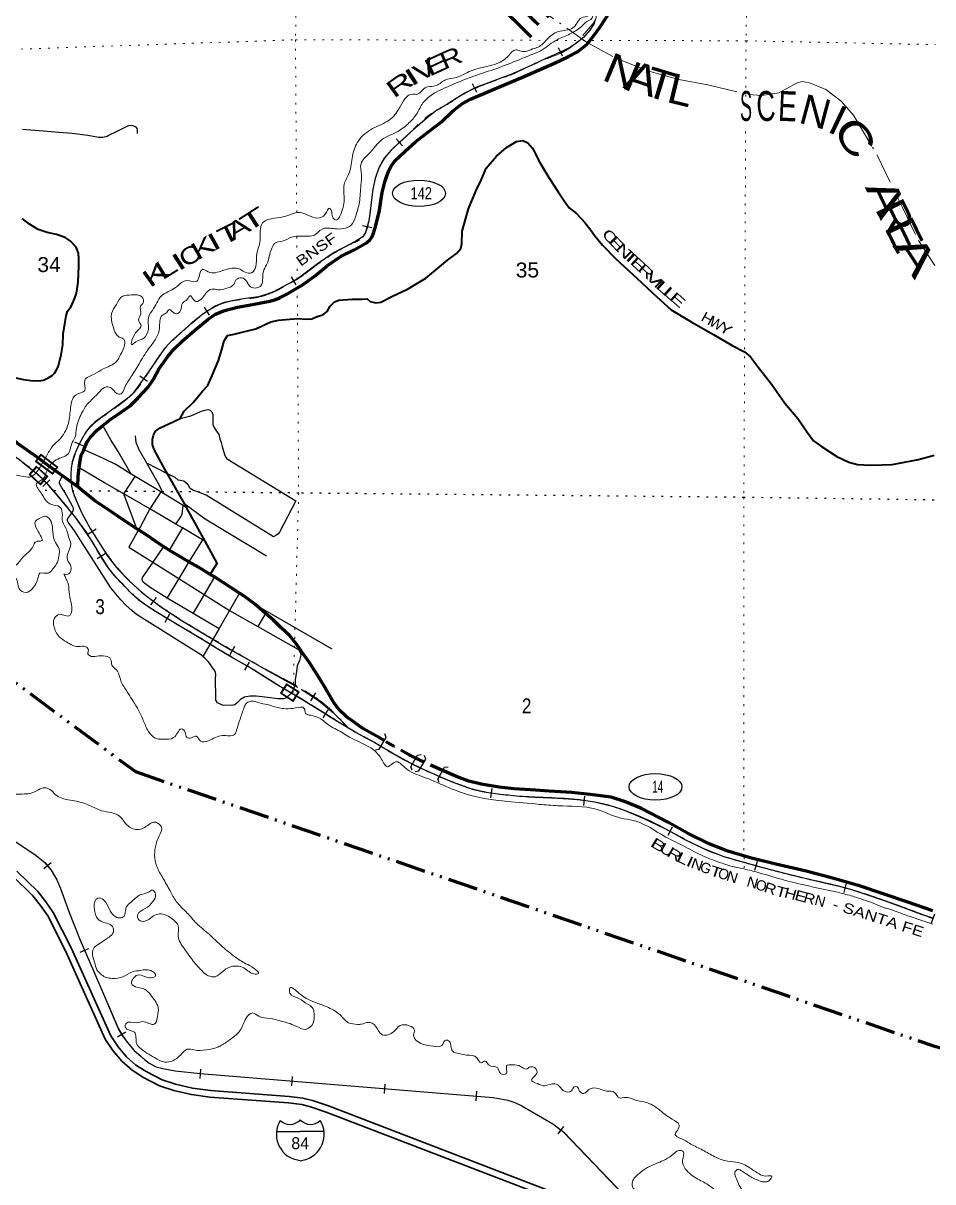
# Model space of a CAD drawing. Header units: feet. Extents: x -256679 to 5, y -731788 to -547785.
# Drawn here: x -74608 to -63989, y -668133 to -654606 of the extents above; entities that cross this region are included whole.
import ezdxf
from ezdxf.enums import TextEntityAlignment as Align

# ---------------------------------------------------------------- set-up
doc = ezdxf.new("R2010")
doc.units = ezdxf.units.FT
doc.header["$LTSCALE"] = 70
for name, pattern in [('DASH_DOUBLE_DOT', [9.2, 5, -1.2, 0.3, -1.2, 0.3, -1.2]), ('DOT_DASHED', [7.7, 5, -1.2, 0.3, -1.2]), ('DOTTED', [1.5, 0.3, -1.2]), ('LONG_DASHED', [7.5, 6, -1.5]), ('SHORT_DASHED', [2.7, 1.5, -1.2])]:
    doc.linetypes.add(name, pattern=pattern)
for name, color, linetype, lineweight in [('10', 7, 'DASH_DOUBLE_DOT', 70), ('15', 7, 'Continuous', 25), ('17', 7, 'Continuous', 25), ('18', 7, 'Continuous', 35), ('23', 7, 'Continuous', 70), ('26', 7, 'Continuous', 40), ('29', 7, 'Continuous', 25), ('34', 7, 'Continuous', 25), ('39', 7, 'Continuous', 13), ('44', 7, 'DOT_DASHED', 13), ('59', 7, 'Continuous', 13), ('6', 7, 'DOTTED', 25), ('63', 7, 'Continuous', 25), ('7', 7, 'DOTTED', 13)]:
    doc.layers.add(name, color=color, linetype=linetype, lineweight=lineweight)
doc.layers.add('27', color=7, linetype='Continuous')
doc.layers.add('41', color=7, linetype='Continuous')

msp = doc.modelspace()

# ---------------------------------------------------------------- linework, layer by layer
at = {"layer": '10'}
for points in [[(-95952.58, -657876.49), (-95093.82, -657358), (-86183.79, -656739.69), (-79694.56, -658590.82), (-73298.37, -663344.5), (-63991.75, -666542.64)], [(-63991.75, -666542.64), (-55008.28, -669122.88), (-51092.8, -676963.06), (-49808.04, -684347.55), (-49889.21, -686103.73)]]:
    msp.add_lwpolyline(points, dxfattribs=at)
at = {"layer": '15'}
for p, q in [((-71376.45, -667412.55), (-71373.55, -667409.64)), ((-71370.38, -667412.02), (-71373.81, -667409.64)), ((-71649.16, -667544.02), (-71372.75, -667544.02)), ((-71372.75, -667889.6), (-71436.64, -667871.64)), ((-71373.28, -667889.86), (-71309.65, -667871.12))]:
    msp.add_line(p, q, dxfattribs=at)
msp.add_lwpolyline([(-71097.39, -667544.02), (-71373.28, -667544.02), (-71372.75, -667544.02)], dxfattribs=at)
for centre, radius, start, end in [((-71346.53, -667579.12), 306.13, 148.44436, 254.43378), ((-71495.13, -667296.52), 165.66, 227.34248, 315.8117), ((-71251.44, -667296.52), 165.66, 224.18831, 312.69403), ((-71400.04, -667579.12), 306.13, 283.08087, 31.62484)]:
    msp.add_arc(centre, radius, start, end, dxfattribs=at)
at = {"layer": '17'}
for centre in [(-69987.08, -656592.39), (-67226.54, -663522.35)]:
    msp.add_ellipse(centre, major_axis=(309.24, -1), ratio=0.500121, dxfattribs=at)
at = {"layer": '18'}
for points in [[(-74732.9, -664562.41), (-74494.12, -664792.95), (-74404.64, -664906.9), (-74321.4, -665028.44), (-74115.39, -665434.64), (-73651.15, -666466.38), (-73560.72, -666601.82), (-73455.99, -666724.83), (-73336.44, -666830.64), (-73211.09, -666911.38), (-73015.95, -667011.5), (-72849.03, -667065.66), (-72643.01, -667115.12), (-72429.61, -667143.02), (-71512.01, -667210.87), (-71356.74, -667232.17), (-71252.51, -667256.24), (-71071.08, -667318.38), (-67427.49, -668716.82)], [(-74682.33, -664506.99), (-74438.32, -664742.57), (-74344.14, -664862.5), (-74256.74, -664990.13), (-74047.71, -665402.27), (-73585.31, -666429.92), (-73500.78, -666556.53), (-73402.32, -666672.18), (-73291.02, -666770.69), (-73173.58, -666846.33), (-72987.07, -666942.02), (-72828.67, -666993.42), (-72629.36, -667041.27), (-72421.98, -667068.38), (-71504.14, -667136.25), (-71343.18, -667158.33), (-71231.87, -667184.03), (-71045.48, -667247.87), (-67400.88, -668646.7)]]:
    msp.add_lwpolyline(points, dxfattribs=at)
at = {"layer": '23'}
for p, q in [((-73260.51, -660521.68), (-73280.4, -660508.95)), ((-72901.71, -660757.91), (-72970.72, -660715.42)), ((-72376.18, -661071.28), (-72426.5, -661040.66)), ((-72080.8, -661262.43), (-72376.18, -661071.28)), ((-71780.35, -661496.83), (-71886.32, -661401.04))]:
    msp.add_line(p, q, dxfattribs=at)
for points in [[(-73676.87, -659303.12), (-73582.99, -659229.19), (-73462.29, -659147.54), (-73359.66, -659071.8), (-73266.97, -658981.92), (-73152.04, -658858.01), (-73087.36, -658761.92), (-73018.51, -658637.71), (-72919.52, -658497.61), (-72848.89, -658411.61), (-72750.16, -658317.76), (-72609.17, -658192), (-72454.15, -658066.33), (-72361.03, -658002.83), (-72270.08, -657964.91), (-72106.67, -657921.8), (-71930.16, -657888.75), (-71727.56, -657849.84), (-71661.85, -657830.3), (-71616.38, -657813.24), (-71538.77, -657774.66), (-71339.71, -657655.31), (-71194.84, -657551.69), (-71055.91, -657435.97), (-70894.98, -657326.43), (-70742.27, -657253.02), (-70599.52, -657169.5), (-70560.04, -657134.03), (-70535, -657099.55), (-70512.67, -657046.82), (-70498.32, -656995.24), (-70453.18, -656812.57), (-70415.77, -656581.6), (-70387, -656459.15), (-70366.78, -656400.31), (-70338.14, -656326.77), (-70311.83, -656275.18), (-70270.14, -656214.51), (-70150.49, -656100.79), (-70027.63, -655993.01), (-69872.63, -655869.35), (-69725.4, -655756.64), (-69602.24, -655639.1), (-69579.5, -655620.14), (-69480.97, -655542.4), (-69387.54, -655492.49), (-69120.4, -655379.6), (-68780.85, -655238.11), (-68594.12, -655155.8), (-68407.31, -655074.57), (-68242.53, -654993.19), (-68136.04, -654941.6), (-68029.33, -654853.83), (-67944.56, -654747.82), (-67873.84, -654647.75), (-67762.94, -654480.61)], [(-73901.55, -659585.41), (-73885.41, -659548.93), (-73859.79, -659494.92), (-73820.65, -659438.77), (-73740, -659352.84), (-73676.87, -659303.12)], [(-74147.67, -659891.27), (-74299.53, -659783.51), (-74445.15, -659672), (-74677.77, -659507.69), (-74704.65, -659487.14)], [(-73952.57, -659798.78), (-73937.48, -659687.82), (-73926.11, -659640.9), (-73901.55, -659585.41)], [(-73971.15, -660020.74), (-73965.56, -659894.22), (-73952.57, -659798.78)], [(-73971.15, -660020.74), (-74107.97, -659919.44), (-74147.67, -659891.27)], [(-73575.57, -660311.45), (-73601.7, -660293.63), (-73774.86, -660178.93), (-73924.44, -660059.35), (-73971.15, -660020.74)], [(-73280.4, -660508.95), (-73439.55, -660404.25), (-73575.57, -660311.45)], [(-72970.72, -660715.42), (-73024.4, -660682.35), (-73152.11, -660591.06), (-73260.51, -660521.68)], [(-72672.65, -660895.52), (-72718.92, -660869.28), (-72901.71, -660757.91)], [(-72426.5, -661040.66), (-72561.15, -660958.75), (-72672.65, -660895.52)], [(-71886.32, -661401.04), (-71894.44, -661393.28), (-72027.73, -661296.76), (-72080.8, -661262.43)], [(-70393.81, -662982.49), (-70440.83, -662954.72), (-70641.12, -662841.03), (-70744.29, -662765.79), (-70838.6, -662699.53), (-70923.1, -662619.23), (-70986.32, -662534.68), (-71086.48, -662358.09), (-71173.91, -662218.19), (-71271.21, -662066.78), (-71350.7, -661953.68), (-71417.91, -661856.5), (-71493.95, -661759.08), (-71599.45, -661660.56), (-71691.1, -661571.51), (-71780.35, -661496.83)], [(-69928.87, -663233.79), (-69952.89, -663222.91), (-70023.77, -663187.07)], [(-63987.42, -664969.11), (-64282.59, -664870.06), (-64570.54, -664769.7), (-64832.5, -664679.55), (-65146.56, -664591.09), (-65466.66, -664506.6), (-65822.84, -664423.89), (-66106.97, -664355.72), (-66380.99, -664271.53), (-66598.89, -664185.69), (-66852.64, -664061.42), (-67084.33, -663935.28), (-67389.97, -663776.5), (-67588.87, -663693.41), (-67744.22, -663643.67), (-67990.11, -663609.8), (-68204.37, -663586.3), (-68468.77, -663570.53), (-68629.01, -663561.46), (-68877.37, -663543.78), (-69049.58, -663526.59), (-69261.03, -663492.36), (-69405.83, -663455.95), (-69542.74, -663405.31), (-69712.91, -663330.92)]]:
    msp.add_lwpolyline(points, dxfattribs=at)
at = {"layer": '23', "linetype": 'SHORT_DASHED'}
for points in [[(-70024.75, -663186.58), (-70109.32, -663143.82), (-70279.09, -663050.25), (-70393.81, -662982.49)], [(-69712.91, -663330.92), (-69756.1, -663312.04), (-69928.87, -663233.79)]]:
    msp.add_lwpolyline(points, dxfattribs=at)
at = {"layer": '26'}
for q in [(-72924.07, -659868.07), (-72695.9, -660266.23)]:
    msp.add_line((-72722.3, -660220.18), q, dxfattribs=at)
for points in [[(-72776.27, -659221.25), (-72728.86, -659134.15), (-72622.09, -659034.31), (-72513.11, -658900.31), (-72450.62, -658836.38), (-72401.85, -658720.08), (-72328.71, -658545.64), (-72289.88, -658415.2), (-72261.24, -658314.86), (-72220.79, -658250.79), (-72144.57, -658237.2), (-71988.06, -658198), (-71893.75, -658174.48), (-71716.94, -658091.17), (-71626.66, -658071.65), (-71406.15, -658054.97), (-71300, -658061.68), (-71237.86, -658058.06), (-71177.59, -658030.3), (-71109.36, -658012.64), (-71061.04, -657972.74), (-71022.61, -657910.67), (-70974.23, -657860.71), (-70922.02, -657840.94), (-70765.66, -657829.89), (-70653.45, -657828.6), (-70593.31, -657822.95), (-70557.43, -657855.35), (-70491.39, -657869.85), (-70431.23, -657862.19), (-70296.59, -657794.7), (-70121.78, -657709.37), (-69908.64, -657582.07), (-69771.74, -657470.36), (-69654.97, -657374.6), (-69550.31, -657294.86), (-69499.88, -657236.88), (-69487.53, -657180.66), (-69482.68, -657035.94), (-69409.02, -656773.03), (-69325.67, -656566.49), (-69262.81, -656438.22), (-69201.89, -656299.89), (-69082.86, -656159.92), (-68964.04, -656056.13), (-68849.43, -655988.51), (-68775.23, -655976.93), (-68717.26, -656001.43), (-68663.54, -656066.11), (-68576.35, -656233.54), (-68473.18, -656409.11), (-68363.95, -656576.69), (-68292.42, -656679.68), (-68232.79, -656762.49), (-68147.02, -656829.39), (-68051.45, -656934.55), (-67979.83, -657021.46), (-67934.14, -657090.11), (-67844.6, -657197.24), (-67689.24, -657357.07), (-67440.11, -657585.86), (-67212.94, -657800.43), (-67043.51, -657952.3), (-66811.9, -658094.53), (-66550.27, -658240.96), (-66332.61, -658369.02), (-66188.79, -658444.33), (-66119, -658503.09), (-66025.54, -658626.33), (-65870.41, -658824.35), (-65715.39, -659042.48), (-65564.14, -659220.38), (-65454.86, -659379.91), (-65383.32, -659480.89), (-65287.54, -659549.86), (-65110.13, -659665.82), (-64970.06, -659732.01), (-64869.98, -659757.62), (-64721.05, -659767.05), (-64584.87, -659763.15), (-64463.24, -659760.23), (-64318.82, -659733.01), (-64156.88, -659700.86), (-63972.79, -659647.69)], [(-74714.26, -658743.43), (-74602.17, -658764.25), (-74518.1, -658778.87), (-74431.97, -658783.44), (-74372.02, -658772.21), (-74364.44, -658770.31), (-74309.5, -658742.01), (-74271.06, -658718.16), (-74248.86, -658698.27), (-74241.28, -658690.69), (-74220.86, -658660.15), (-74198.28, -658618.63), (-74182.19, -658555.85), (-74163.7, -658477.56), (-74142.99, -658363.09), (-74140.06, -658235.07), (-74121.52, -658115.94), (-74106.96, -658023.55), (-74088.6, -657967.37), (-74046.2, -657913.36), (-74007.61, -657823.14), (-73987.19, -657756.92), (-73966.4, -657628.39), (-73961.83, -657531.91), (-73957.32, -657445.49), (-73956.82, -657359.04), (-73962.44, -657292.66), (-73990.08, -657222.11), (-74057.78, -657147.29), (-74117.65, -657106.7), (-74217.64, -657073.89), (-74327.71, -657051.06), (-74433.7, -657014.19), (-74535.53, -656953.22), (-74619.28, -656884.33)], [(-72924.07, -659868.07), (-72971.1, -659786.01), (-73076.16, -659592.33), (-73097.83, -659527.85), (-73097.48, -659467.54), (-73085.15, -659415.35), (-73062.84, -659369.25), (-73010.53, -659331.38), (-72906.06, -659283.8), (-72776.27, -659221.25)], [(-72426.5, -661040.66), (-72342.46, -660909.89), (-72482.9, -660654.13), (-72695.9, -660266.23)]]:
    msp.add_lwpolyline(points, dxfattribs=at)
at = {"layer": '29'}
for p, q in [((-73127.81, -660277.34), (-73434.27, -660100.57)), ((-73001.07, -660076.66), (-73127.81, -660277.34)), ((-72695.9, -660266.23), (-72739.93, -660238.88)), ((-72824.63, -660454.47), (-73127.81, -660277.34)), ((-72749.49, -660498.37), (-72901.71, -660757.91)), ((-72749.49, -660498.37), (-72824.63, -660454.47)), ((-72513.93, -660635.99), (-72749.49, -660498.37)), ((-72970.72, -660715.42), (-73094.6, -660898.6)), ((-73094.6, -660898.6), (-72790.17, -661087.68)), ((-72790.17, -661087.68), (-72494.46, -661274.31)), ((-72080.8, -661262.43), (-72197.55, -661462.62)), ((-71886.32, -661401.04), (-71003.88, -661910.1)), ((-71780.35, -661496.83), (-71869.06, -661649.29))]:
    msp.add_line(p, q, dxfattribs=at)
for points in [[(-73273.05, -655893.76), (-73272.8, -655851.54), (-73276.38, -655837.28), (-73290.65, -655819.26), (-73315.2, -655808.15), (-73338.63, -655800.85), (-73383.13, -655805.72), (-73434.99, -655832.4), (-73523.41, -655876.07), (-73603.77, -655913.75), (-73628.16, -655929.53), (-73679.1, -655939.24), (-73728.15, -655939.09), (-73852.26, -655918.19), (-74036.45, -655892.88), (-74192.67, -655881.82), (-74370.91, -655866.6), (-74523.12, -655853.56), (-74617.27, -655848.94)], [(-72776.27, -659221.25), (-72648.91, -659191.99), (-72582.42, -659160.62), (-72536.11, -659141.07), (-72485.81, -659123.57), (-72451.65, -659115.93), (-72425.68, -659124.26), (-72405.86, -659144.57), (-72392.17, -659174.86), (-72392.54, -659209), (-72394.92, -659243.11), (-72395.45, -659291.31), (-72377.79, -659325.66), (-72358.11, -659358.02), (-72324.59, -659408.62), (-72311.09, -659456.97), (-72297.57, -659503.32), (-72284.05, -659549.68), (-72256.99, -659640.37), (-72247.28, -659668.6), (-72231.49, -659690.87), (-72215.57, -659701.1), (-71423.16, -660184.21), (-71617.57, -660547.51), (-71629.84, -660569.46), (-71658.1, -660587.22), (-71684.33, -660602.98), (-72470.68, -660115.92), (-72504.62, -660103.48), (-72550.51, -660084.88), (-72582.47, -660074.47), (-72618.39, -660059.99), (-72660.23, -660037.42), (-72681.83, -659997), (-72711.58, -659968.54), (-72731.45, -659952.24), (-72797.45, -659939.43), (-72833.21, -659910.9), (-72924.07, -659868.07), (-73163.89, -659744.53)], [(-73345.67, -659871.86), (-73497.33, -659608.02), (-73580.08, -659478.53), (-73676.87, -659303.12)], [(-73163.89, -659744.53), (-73252.58, -659588.74), (-73289.71, -659501.95), (-73296.86, -659423.54)], [(-73345.67, -659871.86), (-73527.04, -659758.31), (-73654.62, -659694.58), (-73756.34, -659649.22), (-73901.55, -659585.41)], [(-73434.27, -660100.57), (-73657.67, -659971.71), (-73952.57, -659798.78)], [(-72970.7, -660095.55), (-73030.34, -659974.91), (-73163.89, -659744.53)], [(-72509.95, -661998.27), (-72527.32, -661983.13), (-73251.93, -661530.93), (-73293.79, -661501.58), (-73309.27, -661491.14), (-73339.23, -661462.74), (-73403.97, -661404.67), (-73466.48, -661339.89), (-73584.79, -661196.93), (-74002.24, -660544.68), (-74035.73, -660493.3), (-74082.61, -660432.99), (-74087.99, -660424.68), (-74090.91, -660415.92), (-74090.91, -660404.82), (-74089.74, -660398.98), (-74084.84, -660388.32), (-74062.52, -660357.05), (-74040.19, -660328.01), (-74019.71, -660290.92), (-74018.54, -660281.58), (-74022.04, -660266.39), (-74031.26, -660245.36), (-74080.38, -660158.24), (-74118.78, -660087.33), (-74158.51, -660021.99), (-74178.6, -659986.25), (-74182.98, -659976.35), (-74184.15, -659969.93), (-74184.15, -659963.5), (-74180.83, -659950.51), (-74147.67, -659891.27)], [(-73280.4, -660508.95), (-73434.27, -660100.57), (-73300.82, -659899.68)], [(-72739.93, -660238.88), (-72970.7, -660095.55), (-73001.07, -660076.66), (-73300.82, -659899.68), (-73345.67, -659871.86)], [(-72824.63, -660454.47), (-72766.09, -660367.6), (-72751.75, -660339.64), (-72739.93, -660238.88)], [(-71768.99, -660828.96), (-72481.77, -660394.97), (-72722.3, -660220.18)], [(-73127.81, -660277.34), (-73238.38, -660482.67), (-73260.51, -660521.68)], [(-73260.51, -660521.68), (-73375.33, -660724.12), (-73094.6, -660898.6)], [(-72482.9, -660654.13), (-72513.93, -660635.99), (-72672.65, -660895.52)], [(-73094.6, -660898.6), (-73216.89, -661079.43), (-73219.65, -661085.21), (-73220.81, -661091.44), (-73221.01, -661099.23), (-73220.43, -661104.49), (-73217.12, -661116.17), (-73214.4, -661120.65), (-73210.7, -661125.32), (-73205.58, -661130.08), (-73189.54, -661144.01), (-73125.68, -661189.18), (-72928.06, -661313.16)], [(-72672.65, -660895.52), (-72790.17, -661087.68), (-72928.06, -661313.16)], [(-72376.18, -661071.28), (-72494.46, -661274.31), (-72622.61, -661494.27)], [(-72928.06, -661313.16), (-72622.61, -661494.27), (-72320.71, -661673.79)], [(-72494.46, -661274.31), (-72197.55, -661462.62), (-71869.06, -661649.29)], [(-72197.55, -661462.62), (-72320.71, -661673.79), (-72509.95, -661998.27)], [(-71869.06, -661649.29), (-71403.51, -661913.54), (-71395.78, -661918.7), (-71392.34, -661923), (-71382.04, -661939.33), (-71369.16, -661966.84), (-71366.15, -661977.15), (-71366.15, -661985.75), (-71383.56, -662048.51), (-71408.27, -662108.48), (-71417.04, -662176.67), (-71432.11, -662270.89), (-71434.73, -662327.1), (-71443.1, -662359.14), (-71465.64, -662403.07), (-71488.72, -662436.47), (-71512.14, -662459.9), (-71542.24, -662487.8), (-71570.12, -662494.5), (-71635.91, -662492.26), (-71754.1, -662477.76), (-71819.89, -662471.06), (-71887.23, -662464.49), (-71957.35, -662461.68), (-72023.64, -662474.98), (-72070.02, -662500.55), (-72110.54, -662540.25), (-72138.89, -662566.04), (-72177.03, -662571.62), (-72281.2, -662566.41), (-72341.04, -662539.61), (-72358.76, -662511.29), (-72360.37, -662475.12), (-72362.05, -662264.21), (-72359.47, -662212.02), (-72364.19, -662187.48), (-72375.87, -662161.19), (-72396.67, -662131.25), (-72422.32, -662094.81), (-72449.99, -662056.64), (-72487.62, -662017.73), (-72509.95, -661998.27)]]:
    msp.add_lwpolyline(points, dxfattribs=at)
at = {"layer": '34', "lineweight": 13}
for p, q in [((-74450.43, -659779.7), (-74537.62, -659876.84)), ((-74320.23, -659897.27), (-74450.79, -659780.09)), ((-74407.06, -659994.02), (-74537.62, -659876.84)), ((-74319.88, -659896.88), (-74407.06, -659994.02)), ((-71533.44, -662318.83), (-71603.94, -662428.69)), ((-71456.3, -662523.44), (-71603.94, -662428.69)), ((-71386.08, -662414.03), (-71533.72, -662319.28)), ((-71385.8, -662413.58), (-71456.3, -662523.44))]:
    msp.add_line(p, q, dxfattribs=at)
at = {"layer": '34'}
for p, q in [((-74297.57, -659938.85), (-74376.67, -660016.17)), ((-73652.22, -660800.07), (-73745.84, -660858.98)), ((-72898.78, -661507.06), (-72955.38, -661602.1)), ((-71967.85, -662064.56), (-72023.26, -662160.29)), ((-71050.33, -662622.39), (-71108.62, -662716.4)), ((-69136.02, -663539.9), (-69151.06, -663649.48)), ((-68055.16, -663628.9), (-68068.98, -663738.64)), ((-67030.89, -663991.51), (-67084.46, -664088.29)), ((-74367.28, -664476.31), (-74282.98, -664404.7)), ((-66040.3, -664392.41), (-66069.5, -664499.1)), ((-64999.08, -664648.23), (-65028.25, -664754.92)), ((-63969.92, -665008.47), (-64008.42, -665112.17)), ((-73941.47, -665453.63), (-73840.22, -665409.1)), ((-73504.8, -666439.06), (-73409.38, -666383.11)), ((-72541.68, -666927.92), (-72532.74, -666817.68)), ((-71472.77, -667012.02), (-71463.83, -666901.77)), ((-70390.75, -667102.41), (-70381.8, -666992.16)), ((-69321.84, -667186.5), (-69312.89, -667076.26)), ((-68364.13, -667574.22), (-68296.19, -667486.94))]:
    msp.add_line(p, q, dxfattribs=at)
for points in [[(-70433.46, -663050.26), (-70515.77, -663001.44), (-70620.78, -662944.77), (-70725.5, -662887.51), (-70810.74, -662837.25), (-70895.26, -662785.87), (-71023.03, -662706.62), (-71150.81, -662627.41), (-71272.55, -662552.16), (-71394.38, -662477.07), (-71518.01, -662403.64), (-71641.99, -662330.73), (-71799.66, -662232.1), (-71957.42, -662133.68), (-72094.46, -662054.35), (-72231.47, -661974.91), (-72365.06, -661893.8), (-72498.56, -661812.55), (-72770.95, -661649.76), (-73043.68, -661487.37), (-73152.69, -661417.77), (-73257.34, -661341.16), (-73342.77, -661265.04), (-73422.83, -661183.18), (-73519.37, -661081.24), (-73608.05, -660972.78), (-73712.5, -660806.78), (-73814.54, -660639.68), (-73907.75, -660501.92), (-74005.25, -660367.1), (-74078.03, -660275.52), (-74152.44, -660185.25), (-74232.65, -660089.94), (-74314.79, -659996.19), (-74386.18, -659923.15), (-74462.95, -659855.69), (-74610.84, -659738.84)], [(-69969.52, -663303.45), (-69980.31, -663298.43), (-70066.74, -663255.91)], [(-63990.05, -665055.04), (-64132.12, -665006.49), (-64276.35, -664952.93), (-64540.06, -664857.87), (-64805.16, -664766.45), (-64934.21, -664725.27), (-65064.84, -664689.56), (-65223.95, -664652.3), (-65383.11, -664615.26), (-65685.13, -664540.81), (-65986.52, -664463.73), (-66111.44, -664429.55), (-66236.1, -664394.39), (-66330.67, -664367.22), (-66424.86, -664338.42), (-66660.53, -664246.31), (-66888.62, -664135.56), (-67004.57, -664071.47), (-67120.41, -664007.35), (-67351.22, -663897.23), (-67587.85, -663799.04), (-67713.37, -663756.11), (-67841.48, -663722.17), (-67939.5, -663701.81), (-68038.25, -663686.06), (-68140.71, -663673.16), (-68243.47, -663664.22), (-68439.14, -663654.31), (-68634.83, -663644.41), (-68707.64, -663640.43), (-68780.45, -663636.25), (-68849.24, -663631.03), (-68917.94, -663624.58), (-69035.19, -663611.48), (-69152.13, -663595.44), (-69249.67, -663578.51), (-69345.91, -663554.92), (-69418.08, -663532.3), (-69489.27, -663507.1), (-69556.47, -663482), (-69623.25, -663455.81), (-69748.42, -663403.37), (-69753.19, -663401.26)], [(-75509.03, -663618.39), (-74454.79, -664324.13), (-74353.02, -664408.77), (-74280.11, -664494.58), (-74215.81, -664608.23), (-74172.97, -664706.81), (-74155.84, -664749.67), (-74074.5, -664976.69), (-73941.81, -665310.75), (-73847.63, -665524.89), (-73496.62, -666345.07), (-73449.59, -666425.28), (-73393.99, -666503.37), (-73312.74, -666598.59), (-73235.73, -666665.99), (-73190.82, -666705.58), (-73135.27, -666746.2), (-73056.24, -666790), (-72979.36, -666811.38), (-72833.89, -666837.06), (-72543.41, -666870.39), (-69123.45, -667147.82), (-68950.95, -667180.81), (-68869.47, -667206.55), (-68786.76, -667246.13), (-68424.04, -667455.1), (-68295.54, -667555.11), (-67593.4, -668290.44)]]:
    msp.add_lwpolyline(points, dxfattribs=at)
at = {"layer": '34', "lineweight": 13}
for points in [[(-74450.16, -659791.39), (-74526.31, -659876.22), (-74407.67, -659982.71), (-74331.52, -659897.88)], [(-71531.3, -662330.33), (-71592.88, -662426.27), (-71458.71, -662512.38), (-71397.14, -662416.43)]]:
    msp.add_lwpolyline(points, close=True, dxfattribs=at)
at = {"layer": '34', "linetype": 'SHORT_DASHED'}
for points in [[(-70066.74, -663255.91), (-70086.95, -663245.97), (-70173.87, -663200.65), (-70259.68, -663153.29), (-70387.76, -663077.36), (-70433.19, -663050.42)], [(-69753.19, -663401.26), (-69872.57, -663348.55), (-69969.52, -663303.45)]]:
    msp.add_lwpolyline(points, dxfattribs=at)
at = {"layer": '34', "lineweight": 13}
msp.add_lwpolyline([(-75509.66, -663619.29), (-74455.45, -664325.01), (-74353.8, -664409.55), (-74281.02, -664495.21), (-74216.8, -664608.72), (-74173.99, -664707.23), (-74156.87, -664750.06), (-74075.53, -664977.08), (-73942.82, -665311.17), (-73848.64, -665525.33), (-73497.6, -666345.57), (-73450.51, -666425.88), (-73394.86, -666504.05), (-73313.52, -666599.36), (-73236.46, -666666.82), (-73191.51, -666706.44), (-73135.86, -666747.13), (-73056.66, -666791.03), (-72979.6, -666812.45), (-72834.05, -666838.15), (-72543.52, -666871.48), (-69123.6, -667148.91), (-68951.22, -667181.88), (-68869.88, -667207.58), (-68787.27, -667247.1), (-68424.66, -667456.01), (-68296.28, -667555.93), (-67594.16, -668291.24)], dxfattribs=at)
at = {"layer": '34', "linetype": 'LONG_DASHED', "lineweight": 13}
msp.add_spline([(-63950.63, -650739.06), (-64332.88, -650773.73), (-64638.45, -650833.55), (-64783.64, -650884.82), (-65062.16, -651013.96), (-65493.65, -651239.15), (-65740.93, -651380.31), (-65986.5, -651571.74), (-66141.68, -651725.55), (-66327.97, -652062.12), (-66496.67, -652473.19), (-66612.7, -652786.08), (-66722.68, -653090.97), (-66914.98, -653425.49), (-67080.48, -653631.51), (-67177.34, -653749.5), (-67280.03, -653835.3), (-67396.64, -653902.9), (-67577.34, -653966.08), (-67744.26, -654071.56), (-67853.13, -654187.47), (-67887.66, -654267.67), (-67920.66, -654428.3), (-67925.44, -654560.96), (-67978.32, -654635.96), (-68236.44, -654901.84), (-68511.64, -655027.17), (-68912.1, -655207.59), (-69451.59, -655426.46), (-69648.35, -655549.12), (-69901.72, -655704.31), (-70131.42, -655923.99), (-70306.69, -656085.71), (-70452.18, -656295.88), (-70523.75, -656544.72), (-70561.87, -656863.11), (-70590.34, -656994.15), (-70641.58, -657102.39), (-70780.13, -657184.05), (-70973.72, -657288.5), (-71170.16, -657420.49), (-71359.95, -657562.92), (-71515.58, -657657.87), (-71861, -657804.1), (-72036.56, -657829.74), (-72260.52, -657871.52), (-72643.89, -658114.6), (-72846.97, -658295.01), (-72953.25, -658405.16), (-73141.15, -658678.63), (-73322.41, -658926.46), (-73472.34, -659053.7), (-73711.48, -659224.61), (-73821.56, -659317.67), (-73977.76, -659580.51), (-74030.33, -659729.77), (-74039.82, -660007.98), (-74009.45, -660120.03), (-73822.84, -660504.32), (-73365.56, -661118.45), (-72763.09, -661572.67), (-72188.01, -661914.12), (-71770.21, -662151.72), (-70982.5, -662653.48), (-70902.12, -662737.4), (-70808.94, -662836.47)], degree=3, dxfattribs=at)
at = {"layer": '34'}
msp.add_spline([(-63987.51, -665059.01), (-64275.97, -664951.9), (-64804.81, -664765.41), (-65064.57, -664688.49), (-65382.85, -664614.19), (-65986.24, -664462.67), (-66235.8, -664393.33), (-66424.5, -664337.38), (-66888.11, -664134.58), (-67119.91, -664006.37), (-67587.46, -663798.01), (-67841.23, -663721.1), (-68038.09, -663684.97), (-68243.39, -663663.12), (-68634.77, -663643.31), (-68780.38, -663635.15), (-68917.83, -663623.49), (-69151.96, -663594.35), (-69345.61, -663553.86), (-69488.89, -663506.07), (-69622.84, -663454.79), (-69872.12, -663347.55), (-70086.45, -663244.99), (-70259.13, -663152.34), (-70515.23, -663000.48), (-70724.96, -662886.55), (-70894.68, -662784.93), (-71150.23, -662626.47), (-71393.81, -662476.13), (-71641.42, -662329.79), (-71956.85, -662132.74), (-72230.91, -661973.96), (-72497.99, -661811.61), (-73043.1, -661486.43), (-73256.65, -661340.3), (-73422.04, -661182.42), (-73607.16, -660972.14), (-73813.61, -660639.08), (-74004.37, -660366.44), (-74151.59, -660184.55), (-74313.98, -659995.44), (-74462.25, -659854.84), (-74761.47, -659625.74), (-75028.35, -659440.85), (-75220.59, -659329.25), (-75684.2, -659113.16), (-76101.78, -658909.43), (-76473.37, -658720.07), (-76988.91, -658477.51), (-77358.55, -658298.21), (-77928.02, -658025.15), (-78407.59, -657798.9), (-78855.12, -657576.88), (-79326.69, -657352.7), (-79714.31, -657163.24), (-80131.88, -656957.49), (-80413.68, -656833.04), (-80581.59, -656763.61), (-80758.23, -656704.85), (-80997.73, -656656.39), (-81207.96, -656628.9), (-81476.71, -656615.49), (-81740.91, -656623.47), (-81921.33, -656638.4), (-82121.75, -656647.16), (-82302.11, -656652.03), (-82548.33, -656610.24), (-82762.34, -656544.53), (-83124.35, -656431.63), (-83330.27, -656351.9), (-83718.13, -656204.65), (-84036.1, -656098.06), (-84258.1, -656028.28), (-84817.9, -655815.6), (-85117.87, -655715.15), (-85449.8, -655598.42), (-85751.8, -655501.99), (-86067.72, -655387.37), (-86335.58, -655279.1), (-86737.56, -655147.84), (-87033.48, -655039.39), (-87327.48, -654945.02), (-87615.6, -654874.81), (-87895.74, -654810.69), (-88114.06, -654795.21), (-88354.47, -654789.64), (-88605.08, -654816.18), (-88833.81, -654869), (-89305.53, -655014.74), (-89676.96, -655143.04), (-90100.67, -655303.17)], degree=3, dxfattribs=at)
at = {"layer": '39'}
for points in [[(-69113.03, -655146.43), (-68849.96, -655045.59), (-68657.14, -654966.4), (-68548.65, -654916.84), (-68468.16, -654857.04), (-68375.65, -654799.33), (-68224.98, -654731.94), (-68095.99, -654647.36), (-68027.67, -654586.59), (-67959.34, -654522.02), (-67972.63, -654491.63), (-68003.3, -654512.21), (-68091.63, -654541.8), (-68140.07, -654601.8), (-68190.51, -654661.8), (-68361.06, -654702.92), (-68493.85, -654796.56), (-68596.55, -654884.36), (-68660.8, -654906.07), (-68749.14, -654937.67), (-68811.21, -654929.23), (-68857.22, -654916.87), (-68943.8, -654988.69), (-69379.6, -655160.8), (-69554.39, -655240.1), (-69684.81, -655271.43), (-69797.41, -655339.07), (-69883.62, -655348.56), (-69943.94, -655384.37), (-70006.36, -655436.24), (-70060.45, -655433.88), (-70215.66, -655593.72), (-70330.69, -655733.72), (-70529.65, -655836.99), (-70690.75, -655974.68), (-70763.95, -656157.16), (-70803.16, -656353.94), (-70860.05, -656488.28), (-70861.09, -656667.21), (-70908.25, -656851.87), (-70952.63, -656903.86), (-70990.57, -656881.5), (-71006.19, -656811.03), (-71029.98, -656766.65), (-71082.48, -656836.68), (-71170.91, -656882.35), (-71284.9, -656845.43), (-71378.91, -656816.68), (-71475.2, -656836.16), (-71607.66, -656873.51), (-71750.07, -656898.73), (-71812.42, -656938.54), (-71841.66, -657143.43), (-71884.77, -657320.07), (-71891.52, -657446.69), (-71942.04, -657520.76), (-72016.14, -657514.25), (-72076.04, -657477.68), (-72276.5, -657494.48), (-72448.9, -657507.45), (-72512.86, -657480.9), (-72551.35, -657553.03), (-72581.79, -657619.18), (-72697.96, -657610.4), (-72812.57, -657680.03), (-72895.02, -657731.77), (-72981.45, -657777.46), (-73084.56, -657935.62), (-73145.29, -658041.79), (-73146.07, -658176.49), (-73198.78, -658282.71), (-73293.21, -658326.33), (-73341.49, -658358.19), (-73322.95, -658271.86), (-73260.32, -658183.8), (-73232.03, -658141.76), (-73261.68, -658073.21), (-73235.22, -658001), (-73236.69, -657910.52), (-73204.37, -657864.49), (-73222.04, -657802.05), (-73342.12, -657779.16), (-73444.39, -657792.58), (-73519.09, -657888.6), (-73575.82, -657996.8), (-73562.6, -658135.61), (-73519.13, -658240.44), (-73473.26, -658276.92), (-73433.29, -658295.27), (-73423.68, -658365.7), (-73470.4, -658473.97)], [(-74134.52, -661039.12), (-74074.38, -661033.47), (-74051.82, -660945.16), (-74089.3, -660870.8), (-74082.61, -660785.92), (-74051.35, -660685.4), (-74078.14, -660602.76), (-74098.23, -660526.81), (-74147.35, -660424.06), (-74151.81, -660321.31), (-74184.03, -660250.69), (-74274.06, -660225.98), (-74351.86, -660167.18), (-74393.52, -660096.54), (-74451.54, -659980.97), (-74376.51, -659927.77), (-74333.95, -659843.6), (-74259.14, -659729.49), (-74184.75, -659685.73), (-74118.48, -659660.02), (-74078.22, -659628.11), (-74045.57, -659525.79), (-74000.96, -659435.6), (-73986.35, -659335.17), (-73925.22, -659160.65), (-73852.43, -659046.52), (-73793.98, -658988.59), (-73713.35, -658904.67), (-73636.9, -658852.88), (-73574.87, -658867.36), (-73515.12, -658928.05), (-73465.05, -658932.4), (-73426.61, -658868.31), (-73345.67, -658732.11), (-73254.64, -658583.92), (-73145.42, -658409.71), (-73066.65, -658301.65), (-73017.82, -658173.29), (-72984.84, -658016.68), (-72936.58, -657986.84), (-72900.29, -657948.87), (-72854.41, -657983.34), (-72816.44, -657999.67), (-72772.13, -657961.76), (-72749.58, -657873.44), (-72691.2, -657827.57), (-72660.92, -657787.56), (-72619.1, -657832.06), (-72591.18, -657854.35), (-72514.79, -657812.62), (-72468.35, -657750.59), (-72406, -657710.78), (-72329.9, -657717.3), (-72241.66, -657703.8), (-72155.25, -657662.13), (-72120.83, -657600.03), (-72058.59, -657578.31), (-71998.73, -657620.92), (-71974.92, -657661.28), (-71937.02, -657691.68), (-71866.9, -657692.13), (-71834.73, -657674.24), (-71812.11, -657573.86), (-71797.58, -657487.51), (-71757.03, -657405.34), (-71730.37, -657300.96), (-71701.88, -657224.75), (-71661.48, -657168.71), (-71585.23, -657151.11), (-71474.77, -657105.57), (-71312.39, -657092.54), (-71216.16, -657083.11), (-71119.56, -657011.35), (-70967.25, -657006.3), (-70871.07, -657004.9), (-70780.67, -656965.28), (-70725.95, -656859.07), (-70682.93, -656696.5), (-70665.74, -656497.57), (-70659.01, -656372.96), (-70664.28, -656246.26), (-70573.45, -656132.25), (-70418.19, -655964.37), (-70233.29, -655869.05), (-70104.48, -655769.35), (-70015.72, -655667.39), (-69940.81, -655535.17), (-69864.24, -655461.28), (-69631.1, -655338.12), (-69380.04, -655235.19), (-69113.03, -655146.43)], [(-73470.4, -658473.97), (-73516.95, -658554.09), (-73595.41, -658607.87), (-73675.75, -658641.53), (-73780.3, -658703.19), (-73888.93, -658776.88), (-73889.62, -658895.49), (-73988.08, -658943.11), (-74050.94, -659071.38), (-74074.03, -659252.18), (-74173.39, -659454.6), (-74264.08, -659544.49), (-74334.88, -659660.64), (-74397.62, -659766.8), (-74529.7, -659905.13), (-74628.78, -659893.98), (-74776.82, -659852.82), (-74836.78, -659828.31), (-74873.19, -659886.38), (-74851.54, -659952.87), (-74797.8, -660015.54), (-74816.35, -660103.88), (-74949.48, -660255.82), (-75090.38, -660367.51), (-75239, -660426.87), (-75405.29, -660423.79), (-75430.73, -660319.08), (-75387.94, -660196.71), (-75359.35, -660104.41), (-75361.02, -660046.1), (-75412.81, -659993.49), (-75528.85, -659964.6), (-75602.84, -659937.99), (-75528.37, -659882.17), (-75415.98, -659850.73), (-75373.39, -659762.54), (-75346.73, -659656.15), (-75336.22, -659571.78), (-75355.84, -659501.29), (-75371.54, -659444.89), (-75351.53, -659412.67), (-75288.63, -659452.3), (-75159.58, -659518.63), (-75095.85, -659585.39), (-75018.17, -659664.3), (-74918.16, -659695.1), (-74856, -659687.45), (-74866.96, -659643.45), (-74921.69, -659612.64), (-75015.65, -659575.85), (-75099.48, -659521.03), (-75139.28, -659472.52), (-75267.67, -659396.35), (-75332.9, -659363.72), (-75486.8, -659279.29), (-75628.75, -659226.11), (-75959.58, -659065.33), (-76140.19, -658967.49), (-76461.9, -658814.64), (-76664.9, -658723.25), (-77207.72, -658469.15), (-77393.06, -658374.39), (-77766.74, -658201.1), (-78033.02, -658064.72), (-78440.72, -657885.22), (-79039.45, -657579.84), (-79475.1, -657374.7), (-79790.2, -657223.77), (-80118.41, -657052.07), (-80421.54, -656916.06), (-80559, -656864.78), (-80647.52, -656906.74), (-80719.74, -656843.79), (-80802.57, -656862.71), (-80887.18, -656940.58), (-80967.5, -656970.22), (-81043.39, -656927.51), (-81138.96, -656822.35), (-81224.79, -656765.51), (-81390.83, -656720.21), (-81595.07, -656696.79), (-81723.34, -656701.99), (-81791.67, -656737.74), (-81820.21, -656822), (-81860.75, -656902.16), (-81940.94, -656909.69), (-82048.57, -656810.48), (-82130.34, -656745.62), (-82251.52, -656785.52), (-82335.39, -656729.57), (-82433.24, -656759.87)], [(-74342.2, -660361.29), (-74304.34, -660388.6), (-74270.72, -660463.21), (-74259.31, -660569.84), (-74231.85, -660670.54), (-74188.21, -660747.22), (-74190.68, -660827.62), (-74217.27, -660919.93), (-74259.68, -660977.96), (-74316.08, -661027.86), (-74412.25, -661027.25), (-74438.73, -661101.46), (-74489.36, -661193.62), (-74551.79, -661247.5), (-74639.86, -661230.86), (-74679.27, -661118.01), (-74731, -661055.36), (-74782.97, -661032.91), (-74702.3, -660942.95), (-74589.37, -660819.03), (-74504.71, -660733.12), (-74446.15, -660655.09), (-74396.04, -660651.39), (-74445.36, -660518.38), (-74462.82, -660419.75), (-74414.52, -660383.87), (-74342.2, -660361.29)], [(-63988.24, -665125.63), (-64266.65, -665032.33), (-64405.27, -664981.04), (-64496.12, -664949.57), (-64545.46, -664936.73), (-64660.37, -664891.29), (-64881.69, -664812.04), (-65045.93, -664766.58), (-65495.84, -664666.64), (-65794.04, -664590.88), (-66089.91, -664504.63), (-66253.27, -664467.92), (-66358.11, -664444.61), (-66450.13, -664414.31), (-66568.94, -664371.18), (-66772.79, -664280.27), (-66879.62, -664222.09), (-67105.94, -664107.77), (-67353.17, -663964.7), (-67487.12, -663914.58), (-67630.57, -663886.33), (-67920.44, -663782.88), (-68368.03, -663742.38), (-68584.69, -663726.06), (-68957.44, -663691.1), (-69382.89, -663622.62), (-69669.44, -663517.73), (-69931.53, -663408.16), (-70156.34, -663292.77), (-70262.1, -663229.29), (-70351.15, -663286.37), (-70428.03, -663194.3), (-70550.34, -663067.25), (-70798.45, -662940.21), (-70949.88, -662851.62), (-71027.93, -662808.5), (-71149.07, -662719.92), (-71252.77, -662686.13), (-71310.75, -662663.64), (-71326.43, -662605.24), (-71428.6, -662600.56), (-71638.95, -662595.19), (-71758.98, -662562.25), (-71851.03, -662541.55), (-71949.11, -662522.83), (-72011.42, -662556.61), (-72031.72, -662602.72), (-72076.55, -662731.1), (-72111.26, -662841.46), (-72141.71, -662909.62), (-72282.04, -662922.79), (-72444.7, -662984.07), (-72536.89, -662987.5), (-72584.65, -662930.9), (-72642.86, -662948.62), (-72698.94, -662944.24), (-72718.62, -662883.8), (-72760.46, -662843.32), (-72806.83, -662891.27), (-72851.24, -662947.28), (-72973.57, -662966.6), (-73073.66, -662949.87), (-73135.42, -662889.16), (-73198.8, -662762.09), (-73256.17, -662635.06), (-73335.55, -662503.87), (-73393.12, -662411.02), (-73466.53, -662285.9), (-73517.88, -662156.9), (-73571.65, -662100.26), (-73587.27, -662029.79), (-73647.17, -661995.23), (-73749.37, -661996.58), (-73833.49, -661990.01), (-73851.39, -661967.78), (-73847.14, -661925.58), (-73874.96, -661885.2), (-73967.12, -661884.6), (-74101.05, -661829.46), (-74186.85, -661768.59), (-74248.25, -661645.56), (-74245.75, -661559.12), (-74191.36, -661509.21), (-74131.29, -661517.64), (-74073.24, -661526.05), (-74040.8, -661461.93), (-74060.06, -661327.1), (-74073.46, -661220.46), (-74083.06, -661148.02), (-74104.79, -661095.6), (-74134.52, -661039.12)], [(-73650.96, -665744.78), (-73746.63, -665657.71), (-73774.16, -665567.06), (-73799.62, -665466.38), (-73777.17, -665396.15), (-73708.76, -665348.34), (-73632.3, -665292.54), (-73577.98, -665254.69), (-73551.64, -665204.59), (-73577.31, -665140.09), (-73651.27, -665109.46), (-73739.15, -665060.64), (-73774.59, -664953.86), (-73772.08, -664865.41), (-73737.76, -664821.4), (-73671.75, -664841.93), (-73604.24, -664946.91), (-73548.59, -665025.68), (-73476.62, -665052.28), (-73430.42, -665032.47), (-73409.84, -664940.12), (-73363.41, -664880.1), (-73302.98, -664826.21), (-73232.57, -664778.41), (-73154.3, -664756.79), (-73094.03, -664729.03), (-73062.24, -664775.48), (-73094.8, -664861.72), (-73183.44, -664943.58), (-73270, -665011.38), (-73258.35, -665075.79), (-73188.3, -665090.32), (-73101.84, -665038.6), (-73033.53, -665006.87), (-72957.43, -665013.39), (-72871.55, -665060.18), (-72799.88, -665141.06), (-72798.6, -665265.72), (-72725.32, -665412.96), (-72621.97, -665556.37), (-72540.36, -665649.38), (-72446.63, -665726.38), (-72368.56, -665738.94), (-72274, -665673.2), (-72205.62, -665629.41), (-72113.36, -665613.92), (-72033.35, -665636.55), (-71971.48, -665679.17), (-71913.53, -665705.67), (-71861.41, -665701.99), (-71913.15, -665641.34), (-72009.01, -665586.44), (-72140.76, -665501.16), (-72304.28, -665367.41), (-72433.82, -665245.95), (-72585.33, -665114.3), (-72692.84, -664994.99), (-72820.28, -664859.46), (-72893.69, -664734.34), (-72976.99, -664587.04), (-73048.33, -664449.87), (-73073.61, -664319.02), (-73056.85, -664192.47), (-73022.21, -664094.18), (-72991.58, -663995.86), (-73029.4, -663951.39), (-73071.37, -663933.02), (-73191.96, -663996.58), (-73324.29, -664011.82), (-73400.15, -663963.08), (-73485.72, -663862), (-73691.74, -663800.37), (-73831.64, -663739.15), (-73983.64, -663689.92), (-74081.72, -663673.21), (-74233.64, -663609.91), (-74295.41, -663551.21), (-74359.42, -663532.7), (-74483.95, -663584.18), (-74670.43, -663607.1), (-74792.56, -663592.25), (-74850.17, -663505.43), (-74932.01, -663452.63), (-75026.63, -663528.42), (-75187.07, -663553.52), (-75313.3, -663552.71), (-75433.4, -663531.84), (-75479.69, -663465.1), (-75543.91, -663345.16), (-75668.05, -663358.01), (-75710.86, -663310.9)], [(-68604.85, -666985.49), (-68674.73, -666942.83), (-68642.45, -666904.83), (-68610, -666836.68), (-68685.87, -666789.96), (-68738.12, -666817.77), (-68802.05, -666785.19), (-68894.11, -666766.5), (-68964.31, -666778.12), (-68966.84, -666868.57), (-69036.97, -666868.12), (-69072.64, -666799.54), (-69174.65, -666768.72), (-69214.46, -666724.24), (-69262.65, -666742.02), (-69310.41, -666685.42), (-69432.46, -666654.48), (-69514.5, -666635.86), (-69596.47, -666605.17), (-69614.18, -666548.77), (-69631.9, -666494.37), (-69675.88, -666478), (-69722.34, -666542.04), (-69822.57, -666549.44), (-69946.65, -666524.52), (-70050.22, -666417.29), (-70039.89, -666363.08), (-70101.69, -666310.41), (-70205.87, -666307.73), (-70296.53, -666391.59), (-70426.88, -666410.85), (-70490.46, -666317.96), (-70582.35, -666271.13), (-70658.62, -666292.76), (-70704.71, -666294.47), (-70808.8, -666275.71), (-70906.45, -666184.61), (-71042.2, -666099.3), (-71176.14, -666046.16), (-71389.86, -665930.19), (-71493.7, -665869.21), (-71494.05, -665929.52), (-71388.23, -665994.54), (-71290.42, -666057.49), (-71232.54, -666096.06), (-71210.93, -666170.59), (-71223.59, -666281.09), (-71310.17, -666352.91), (-71424.16, -666313.98), (-71608.15, -666254.49), (-71726.2, -666225.59), (-71858.3, -666200.61), (-71930.21, -666161.95), (-72004.7, -666223.8), (-72073.63, -666362.08), (-72222.67, -666493.81), (-72337.28, -666561.44), (-72469.7, -666592.75), (-72611.97, -666593.85), (-72692.07, -666585.29), (-72768.58, -666649.14), (-72861.16, -666718.91), (-72953.92, -666736.42), (-73073.35, -666683.37), (-73247.17, -666567.23), (-73283.56, -666517.97), (-73309.24, -666387.33), (-73415.92, -666329.33), (-73403.61, -666279.15), (-73287.37, -666275.88), (-73211.15, -666262.29), (-73139.15, -666284.87), (-73079.09, -666293.3), (-73040.52, -666207.09), (-73031.87, -666098.58), (-73067.49, -666021.95), (-73123.16, -665947.21), (-73190.91, -665882.44), (-73270.95, -665863.83), (-73342.8, -665815.12), (-73324.45, -665760.95), (-73274.11, -665719.05), (-73188.06, -665737.7), (-73112, -665750.25), (-73061.77, -665726.45), (-73119.52, -665665.76), (-73235.73, -665665.02), (-73329.99, -665680.49), (-73442.54, -665738.08), (-73566.89, -665759.39), (-73650.96, -665744.78)], [(-63998.93, -669563.45), (-64133.15, -669491.15), (-64183, -669448.6), (-64257.23, -669464.21), (-64345.27, -669443.54), (-64402.94, -669368.78), (-64424.51, -669288.22), (-64526.77, -669299.63), (-64687.2, -669322.73), (-64779.43, -669273.72), (-65003.21, -669224.19), (-65074.81, -669153.79), (-65233.21, -669063.84), (-65344.49, -668992.8), (-65344.51, -668943.91), (-65574.38, -668900.86), (-65736.84, -668927.96), (-65939.04, -668898.51), (-66138.84, -668800.73), (-66240.51, -668711.61), (-66312.28, -668648.83), (-66384.2, -668612.17), (-66442.35, -668619.84), (-66562.83, -668663.3), (-66732.72, -668589.83), (-66946.5, -668483.91), (-67098.36, -668412.57), (-67266.01, -668298.91), (-67412.01, -668251.73), (-67485.88, -668207.02), (-67495.48, -668134.58), (-67416.75, -668034.56), (-67304.09, -667956.88), (-67199.65, -667913.32), (-67111.24, -667871.66), (-67020.73, -667811.93), (-66958.36, -667768.1), (-66904.32, -667778.5), (-66910.93, -667880.99), (-66879.44, -667979.71), (-66731.88, -668101.29), (-66596.07, -668178.56), (-66498.31, -668249.55), (-66420.42, -668294.28), (-66352.7, -668363.08), (-66276.64, -668377.64), (-66224.28, -668331.73), (-66207.76, -668247.4), (-66249.41, -668174.75), (-66281.04, -668100.16), (-66298.63, -668023.65), (-66274.38, -667989.63), (-66204.41, -668016.21), (-66086.62, -668089.35), (-65992.67, -668128.15), (-65926.57, -668132.59), (-65884.31, -668100.7), (-65868.09, -668068.63), (-65938.21, -668066.17), (-66018.21, -668041.53), (-66104.04, -667984.69), (-66183.9, -667935.92), (-66257.89, -667909.31), (-66382.02, -667892.43), (-66553.98, -667831.01), (-66693.79, -667753.71), (-66831.63, -667682.46), (-66923.49, -667629.6), (-66997.33, -667578.86), (-66971.02, -667532.79), (-66950.62, -667470.6), (-67032.37, -667401.71), (-67158.07, -667310.43), (-67327.79, -667208.82), (-67459.87, -667179.82), (-67579.9, -667146.89), (-67648.07, -667154.49), (-67705.8, -667089.78), (-67797.87, -667073.11), (-67883.88, -667046.42), (-68004.15, -667055.7), (-68064.53, -667101.55), (-68112.45, -667073.1), (-68142.23, -667024.65), (-68174.28, -667024.45), (-68208.62, -667070.47), (-68302.77, -667067.85), (-68368.51, -667001.09), (-68436.57, -666990.6), (-68518.85, -667012.18), (-68604.85, -666985.49)]]:
    msp.add_spline(points, degree=3, dxfattribs=at)
at = {"layer": '44'}
msp.add_lwpolyline([(-68701, -654349.84), (-68032.36, -654828.26), (-67689.18, -655012.99), (-67316.49, -655160.42), (-66953.64, -655263.04), (-66617.42, -655325.64), (-66144.71, -655438.52), (-65987.06, -655451.75), (-65787.38, -655417.71), (-65571.81, -655301.14), (-65515.56, -655286.63), (-65430.69, -655300.78), (-65239.29, -655378.57), (-65060.57, -655517.81), (-64916.48, -655680.97), (-64639.02, -656145.72), (-64344.62, -656759.33), (-64156.86, -657142.87), (-63966.69, -657434.48)], dxfattribs=at)
at = {"layer": '59'}
for points in [[(-74264.69, -659872.65), (-74464.93, -659722.98), (-74402.07, -659638.87), (-74201.82, -659788.55)], [(-74266.3, -659861.45), (-74453.73, -659721.35), (-74400.45, -659650.06), (-74213, -659790.16)]]:
    msp.add_lwpolyline(points, close=True, dxfattribs=at)
at = {"layer": '59', "lineweight": 25}
for points in [[(-70495.68, -663088.48), (-70452.2, -663081.2), (-70372.44, -662945.18), (-70386.84, -662904.52)], [(-70067.44, -663327.92), (-70082.53, -663286.5), (-70003.46, -663150.07), (-69960.99, -663142.57)], [(-70030.93, -663340.92), (-69987.45, -663333.64), (-69907.69, -663197.62), (-69922.09, -663156.96)], [(-69753.58, -663471.66), (-69768.67, -663430.24), (-69689.6, -663293.81), (-69647.13, -663286.31)]]:
    msp.add_lwpolyline(points, dxfattribs=at)
at = {"layer": '6'}
msp.add_lwpolyline([(-63974.23, -660173.29), (-66192.19, -660142.47), (-71391.96, -660091.69), (-74406.51, -660062.16)], dxfattribs=at)
at = {"layer": '63'}
for p, q in [((-68313.15, -654992.7), (-68359.36, -654892.21)), ((-69313.7, -655414.72), (-69362.66, -655315.53)), ((-70179.57, -656036.96), (-70254.49, -655955.58)), ((-70538.94, -656996.44), (-70646.45, -656970.45)), ((-71420.43, -657661.62), (-71475.34, -657565.61)), ((-72432.93, -658015.73), (-72492.81, -657922.73)), ((-73156.69, -658788.82), (-73247.28, -658725.35)), ((-73905.41, -659545.7), (-74005.39, -659498.38)), ((-73756.83, -660513.92), (-73850.11, -660573.37)), ((-73055.62, -661310.71), (-73123.24, -661398.24)), ((-72139.98, -661883.36), (-72194.71, -661979.48)), ((-71193.9, -662425.07), (-71253.51, -662518.25))]:
    msp.add_line(p, q, dxfattribs=at)
at = {"layer": '63', "linetype": 'LONG_DASHED'}
for points in [[(-67929.45, -654559.71), (-67942.11, -654611.16), (-67993.11, -654687.71), (-68066.42, -654773.82), (-68158.86, -654847.18), (-68238.44, -654898.25), (-68375.57, -654961.31), (-68513.33, -655023.43), (-68713.53, -655113.71), (-68913.66, -655203.8), (-69186.68, -655306.33), (-69322.96, -655358.4), (-69453.57, -655422.87), (-69552.59, -655483.69), (-69650.49, -655545.62), (-69778.3, -655621.22), (-69896.01, -655714.7), (-70029.88, -655826.32), (-70134.28, -655921.05), (-70221.83, -656001.65), (-70309.65, -656082.87), (-70392.71, -656180.6), (-70455.92, -656294.18), (-70500.4, -656417.43), (-70527.8, -656544.04), (-70546.83, -656703.49), (-70565.92, -656862.48), (-70578.57, -656927.99), (-70594.31, -656993.1), (-70611.08, -657051.63), (-70644.48, -657099.38), (-70711.91, -657142.69), (-70782.06, -657180.43), (-70879.35, -657231.83), (-70975.82, -657284.98), (-71075.58, -657349.07), (-71172.57, -657417.17), (-71267.48, -657488.39), (-71362.3, -657559.56), (-71438.39, -657608.99), (-71517.54, -657654.27), (-71685.29, -657740.76), (-71771.99, -657775.37), (-71861.86, -657800.09), (-71949.28, -657813.75), (-72037.16, -657825.68), (-72149.66, -657843.62), (-72261.7, -657867.58), (-72368.01, -657908.99), (-72512.37, -658001.95), (-72646.52, -658111.46), (-72749.84, -658200.1), (-72849.78, -658292.02), (-72905.33, -658345.23), (-72956.31, -658402.43)], [(-72956.61, -658402.81), (-73051.81, -658538.84), (-73144.53, -658676.31), (-73232.45, -658801.79), (-73325.47, -658923.72), (-73396.18, -658991.22), (-73474.77, -659050.4), (-73594.18, -659135.95), (-73713.93, -659221.32), (-73770.91, -659265.45), (-73824.55, -659314.85), (-73873.65, -659374.88), (-73931.8, -659473.81), (-73981.51, -659578.85), (-74012.05, -659652.65), (-74034.36, -659728.93), (-74047.46, -659804.41), (-74052.14, -659868.72), (-74052.71, -659936.42), (-74043.89, -660008.53), (-74031.83, -660065.59), (-74013.28, -660121.5), (-73927.11, -660317.84), (-73826.38, -660506.39), (-73619.69, -660830.66), (-73501.74, -660981.35), (-73368.41, -661121.4), (-73225.55, -661248.43), (-73001.57, -661421.45), (-72765.27, -661576.14), (-72478.42, -661748.42), (-72190.06, -661917.67), (-71981.22, -662036.58), (-71772.22, -662155.3), (-71361.5, -662382.67), (-71164.91, -662508.44), (-70985.28, -662656.51), (-70944.73, -662697.85), (-70905.11, -662740.2), (-70858.52, -662789.75), (-70811.93, -662839.28)]]:
    msp.add_lwpolyline(points, dxfattribs=at)
at = {"layer": '7'}
msp.add_line((-71413.08, -657098.25), (-71411.82, -657274.71), dxfattribs=at)
for points in [[(-71350.79, -650844.75), (-71429.29, -654799.83), (-71415.03, -656821.34)], [(-66135.53, -652630.11), (-66169.65, -654811.49), (-66172.81, -655484.65)], [(-95939.56, -654822.27), (-92501.37, -654660.48), (-87276.27, -654754.35), (-82019.26, -654872.55), (-76730.11, -654978.9), (-71429.29, -654799.83), (-68504.83, -654806.31)], [(-68387.07, -654806.57), (-66169.65, -654811.49), (-63959.6, -654856.29)], [(-66174.62, -655871.61), (-66194.66, -660143.17), (-66193.51, -664488.07)], [(-71410.43, -657474.84), (-71391.96, -660091.69), (-71460.52, -662600.09)]]:
    msp.add_lwpolyline(points, dxfattribs=at)

# ---------------------------------------------------------------- texts
at = {"layer": '15'}
msp.add_text('84', height=140, dxfattribs=at).set_placement((-71373.83, -667752.13), align=Align.CENTER)
at = {"layer": '17'}
for s, width, p in [('142', 0.8, (-69961.03, -656660.7)), ('14', 0.6, (-67200.49, -663590.66))]:
    msp.add_text(s, height=140, dxfattribs=dict(at, width=width)).set_placement(p, align=Align.CENTER)
at = {"layer": '27'}
for s, rotation, width, p in [('C', 309.889, 1.5, (-67805.24, -657135.17)), ('E', 314.187, 1.8, (-67720.66, -657224.31)), ('N', 314.187, 1.65, (-67637.02, -657310.35)), ('T', 317.437, 1.95, (-67553.74, -657386.46)), ('E', 317.437, 1.75, (-67465.36, -657467.63)), ('R', 317.437, 1.6, (-67376.98, -657548.8)), ('V', 316.634, 1.8, (-67288.09, -657633.16)), ('I', 316.634, 1.4, (-67230.16, -657689.16)), ('L', 318.128, 1.95, (-67171.56, -657740.63)), ('L', 318.128, 1.95, (-67088.07, -657811.93)), ('E', 318.446, 1.7, (-67006.35, -657881.65)), ('H', 330.765, 1.15, (-66648.48, -658105.76)), ('Y', 329.53, 1.35, (-66437.21, -658226.26))]:
    msp.add_text(s, height=120, rotation=rotation, dxfattribs=dict(at, width=width)).set_placement(p, align=Align.CENTER)
msp.add_text('W', height=120, rotation=330.765, dxfattribs=at).set_placement((-66543.77, -658164.38), align=Align.CENTER)
at = {"layer": '34'}
for s, rotation, width, p in [('B', 328.069, 1.65, (-67223.38, -664253.35)), ('U', 331.101, 1.35, (-67122.63, -664310.15)), ('R', 330.101, 1.45, (-67032.94, -664364.17)), ('L', 333.652, 1.45, (-66935.4, -664411.2)), ('I', 335.652, 1.55, (-66848.87, -664450.97)), ('N', 340.971, 1.15, (-66760.1, -664484.91)), ('T', 341.698, 1.4, (-66539.7, -664571.13)), ('N', 342.654, 1.1, (-66347.27, -664631.59)), ('N', 343.899, 1.1, (-66109.84, -664696.43)), ('R', 341.711, 1.2, (-65903.92, -664766.07)), ('T', 344.711, 1.3, (-65774.43, -664806.97)), ('H', 344.711, 1.2, (-65665.29, -664828.17)), ('E', 344.711, 1.3, (-65545.53, -664855.69)), ('R', 344.711, 1.15, (-65443.84, -664882.17)), ('N', 344.711, 1.05, (-65319.84, -664911.88)), ('- SANTA FE', 342.302, 1.25, (-64644.06, -665110.87))]:
    msp.add_text(s, height=120, rotation=rotation, dxfattribs=dict(at, width=width)).set_placement(p, align=Align.CENTER)
for s, rotation, p in [('G', 341.249, (-66658.58, -664525.42)), ('O', 342.654, (-66448.7, -664597.93)), ('O', 343.82, (-66008.06, -664730.68))]:
    msp.add_text(s, height=120, rotation=rotation, dxfattribs=at).set_placement(p, align=Align.CENTER)
at = {"layer": '41'}
for s, rotation, width, p in [('E', 24.943, 1.5, (-69744.35, -655177.91)), ('R', 23.322, 1.3, (-69575.11, -655101.06)), ('V', 29.861, 1.45, (-69871.51, -655235.23)), ('R', 35.631, 1.6, (-70155.56, -655400.78)), ('I', 33.091, 1.85, (-70018.03, -655317.31)), ('T', 32.826, 1.8, (-71871.79, -656981.28)), ('T', 26.209, 1.6, (-72163.04, -657153.49)), ('A', 29.591, 1.45, (-72045.95, -657084.68)), ('K', 29.791, 1.5, (-72460.97, -657313.93)), ('I', 29.209, 1.7, (-72331.61, -657242.8)), ('I', 32.752, 1.8, (-72739.48, -657474.46)), ('C', 29.455, 1.3, (-72611.51, -657403.72)), ('K', 35.461, 1.65, (-73008.44, -657618.7)), ('L', 31.745, 1.6, (-72884.14, -657549.65))]:
    msp.add_text(s, height=200, rotation=rotation, dxfattribs=dict(at, width=width)).set_placement(p, align=Align.CENTER)
at = {"layer": '44'}
for s, rotation, width, p in [('E', 315.445, 1.75, (-68859.09, -654614.66)), ('N', 337.417, 1.2, (-67680.44, -655339.1)), ('A', 341.708, 1.2, (-67438.08, -655416.08)), ('T', 343.208, 1.15, (-67218.06, -655490.53)), ('L', 346.453, 1.1, (-66971.19, -655556.9)), ('S', 359.674, 0.45, (-66170.81, -655747.57)), ('C', 3.402, 0.65, (-65928.26, -655748.14)), ('E', 357.534, 0.7, (-65691.99, -655749.43)), ('I', 334.448, 1.1, (-65171.73, -655895.81)), ('C', 305.838, 1.35, (-65038.8, -656044.01)), ('A', 295.631, 1.4, (-64690.06, -656718.95)), ('R', 296.084, 1.15, (-64584.04, -656946.13)), ('E', 296.084, 1.2, (-64479.28, -657155.63)), ('A', 303.11, 1.55, (-64331.68, -657408.69))]:
    msp.add_text(s, height=350, rotation=rotation, dxfattribs=dict(at, width=width)).set_placement(p, align=Align.CENTER)
msp.add_text('N', height=350, rotation=345.078, dxfattribs=at).set_placement((-65403.95, -655808.51), align=Align.CENTER)
at = {"layer": '63', "width": 1.25}
msp.add_text('BNSF', height=120, rotation=35.391, dxfattribs=at).set_placement((-71367.96, -657449.91))
at = {"layer": '7'}
for s, width, p in [('34', 1.05, (-74442.41, -657511.49)), ('35', 1.05, (-68858.66, -657574.74)), ('3', 0.85, (-73765.51, -661505.68)), ('2', 0.85, (-68786.09, -662663.77))]:
    msp.add_text(s, height=175, dxfattribs=dict(at, width=width)).set_placement(p)

doc.saveas('drawing.dxf')
